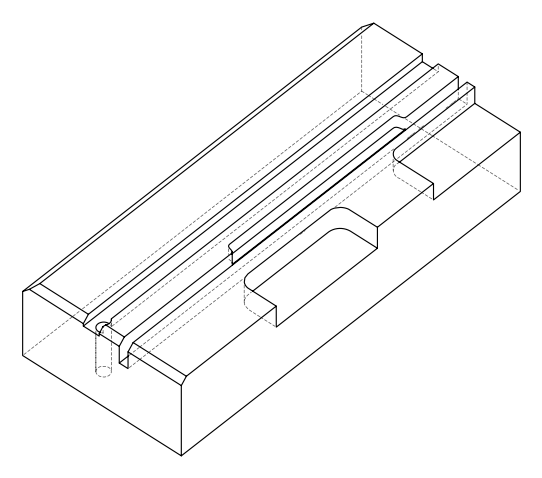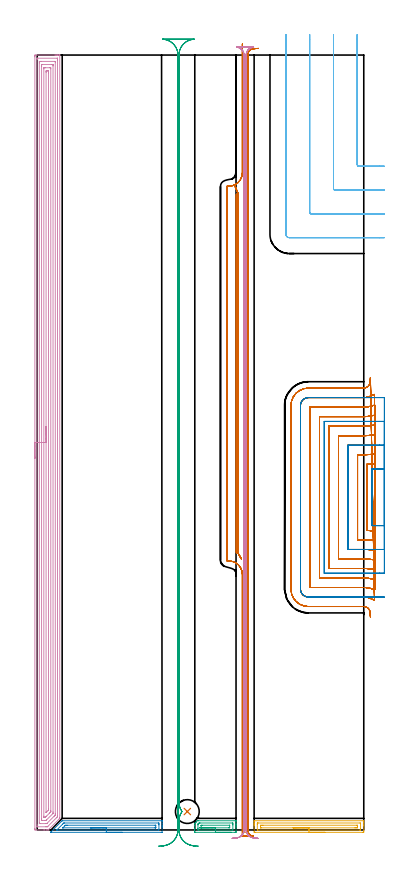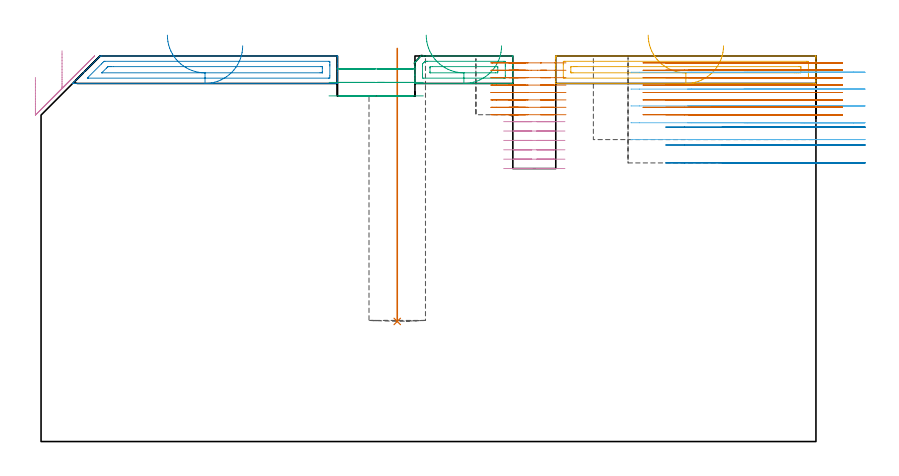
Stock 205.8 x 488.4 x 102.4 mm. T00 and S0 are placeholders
(PLAN: 10 operations, 5 tool changes, 129.6 min)
(1 INDEXABLE_INSERT_DRILL_BLIND_HOLE_FROM_SOLID | STEP1POCKET | NXT0302_001 | 0.29 min | 12388 mm3)
(2 AREA_MILL | FG_CHAMFER_SURFACE | UGT0205_001 | 1.8 min | 2113 mm3)
(3 AREA_MILL_1 | FG_CHAMFER_SURFACE_1 | UGT0205_001 | 0.82 min | 925 mm3)
(4 AREA_MILL_2 | FG_CHAMFER_SURFACE_2 | UGT0205_001 | 23.63 min | 59935 mm3)
(5 AREA_MILL_3 | FG_CHAMFER_SURFACE_3 | UGT0205_001 | 1.86 min | 1946 mm3)
(6 MILL_CORNER_NOTCH_RECTANGULAR | CORNER_NOTCH_RECTANGULAR | UGT0201_136 | Follow Part, ap 5, ae 75% | 6.33 min | 163443 mm3)
(7 MILL_OPEN_POCKET | POCKET_OPEN | NXT0201_009 | Follow Part, ap 2, ae 75% | 69.68 min | 235982 mm3)
(8 MILL_SLOT | SLOT_PARTIAL_RECTANGULAR | UGT0201_136 | Follow Part, ap 5, ae 75% | 6.44 min | 91784 mm3)
(9 MILL_RECTANGULAR_SLOT | SLOT_RECTANGULAR | UGT0201_136 | Follow Part, ap 5, ae 75% | 6.42 min | 104820 mm3)
(10 MILL_RECTANGULAR_SLOT_1 | SLOT_RECTANGULAR_1 | NXT0201_013 | Follow Part, ap 2.5, ae 75% | 12.37 min | 79622 mm3)
(TOOL NXT0302_001 | Index. Insert Drill 15mm [880-D1500L20-05] | D15 PA176 FL75 Z2)
(TOOL UGT0205_001 | Chamfer Mill 20 x 3 x 45 deg. | D20 FL50 Z2)
(TOOL UGT0201_136 | Carbide End Mill 20.0 | D20 FL30 Z4)
(TOOL NXT0201_009 | ENDMILL 8mm [2P460-0800-NA 1630] | D8 FL26 Z6)
(TOOL NXT0201_013 | ENDMILL 10mm | D10 FL30 Z4)
(OP 1 INDEXABLE_INSERT_DRILL_BLIND_HOLE_FROM_SOLID)
G17 G21 G94 G90
T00 M6
G54
G17 G0 G90 X94.6 Y11.6 S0 M3
G43 Z112.4 H1
G94 G81 G98 Z31.9 F250. R104.4
G80
M5
M2
(OP 2 AREA_MILL)
G17 G21 G94 G90
T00 M6
G54
G17 G0 G90 X53.55 Y-1.5 S1061 M3
G43 Z112.4 H0
Z105.1
G94 G1 X53.512 Z104.228 F250.
X53.398 Z103.363
X53.209 Z102.512
X52.947 Z101.68
X52.613 Z100.874
X52.21 Z100.1
X51.741 Z99.364
X51.21 Z98.672
X50.621 Z98.029
X49.978 Z97.44
X49.286 Z96.908
X48.55 Z96.44
X47.776 Z96.037
X46.97 Z95.703
X46.138 Z95.441
X45.286 Z95.252
X44.422 Z95.138
X43.55 Z95.1
X8.608
X8.512 Y-1.498 Z95.102
X8.417 Y-1.492 Z95.106
X8.5 Y-1.402 Z95.195
X8.641 Y-1.259 Z95.34
X15.605 Y5.704 Z102.304
X15.705 Y5.799 Z102.386
X16.037 Y5.8 Z102.4
X78.607
X78.691 Y5.797 Z102.389
X78.694 Y5.781 Z102.373
X78.7 Y5.573 Z102.172
Y3.853 Z100.452
Y2.594 Z99.191
Y2.408 Z99.006
Y1.706 Z98.299
X78.699 Y-1.493 Z95.103
X78.697 Y-1.495 Z95.101
X78.163 Y-1.5 Z95.1
X43.55
Y-0.086 Z96.514
X12.502 Y-0.085 Z96.515
X12.487
X12.292 Y-0.07 Z96.53
X12.385 Y0.031 Z96.631
X12.487 Y0.136 Z96.736
X16.037 Y3.687 Z100.287
X16.38 Y4.026 Z100.626
X16.732 Y4.37 Z100.97
X16.909 Y4.385 Z100.985
X16.924
X76.388
X76.69 Y4.37 Z100.97
X76.698 Y4.06 Z100.66
X76.7 Y3.482 Z100.082
Y3.17 Z99.77
X76.699 Y0.508 Z97.108
X76.69 Y-0.07 Z96.53
X76.404 Y-0.085 Z96.515
X76.388
X43.55 Y-0.086 Z96.514
Y1.328 Z97.928
X16.305 Y1.329 Z97.929
X16.184 Y1.332 Z97.932
X16.148 Y1.334 Z97.934
X16.146 Y1.336 Z97.936
X16.151 Y1.345 Z97.945
X16.187 Y1.385 Z97.985
X16.23 Y1.431 Z98.031
X16.271 Y1.472 Z98.072
X17.393 Y2.594 Z99.194
X17.603 Y2.803 Z99.403
X17.674 Y2.872 Z99.472
X17.733 Y2.926 Z99.526
X17.771 Y2.96 Z99.56
X17.812 Y2.965 Z99.565
X18.324 Y2.969 Z99.569
X18.699 Y2.971 Z99.571
X19.209 Y2.972 Z99.572
X74.237 Y2.971 Z99.571
X74.613 Y2.968 Z99.568
X74.666 Y2.966 Z99.566
X74.69 Y2.963 Z99.563
X74.7 Y2.594 Z99.194
Y1.62 Z98.22
X74.698 Y1.533 Z98.133
X74.69 Y1.36 Z97.96
X74.687 Y1.334 Z97.934
X74.682 Y1.332 Z97.932
X74.66 Y1.33 Z97.93
X74.613 Y1.329 Z97.929
X74.103 Y1.328 Z97.928
X43.55
X42.678 Z97.966
X41.813 Z98.08
X40.962 Z98.269
X40.13 Z98.531
X39.324 Z98.865
X38.55 Z99.268
X37.814 Z99.737
X37.122 Z100.268
X36.479 Z100.857
X35.89 Z101.501
X35.358 Z102.193
X34.89 Z102.928
X34.487 Z103.702
X34.153 Z104.508
X33.891 Z105.34
X33.702 Z106.192
X33.588 Z107.057
X33.55 Z107.928
G0 Z112.4
M5
M2
(OP 3 AREA_MILL_1)
G17 G21 G94 G90
T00 M6
G54
G17 G0 G90 X122.3 Y-1.5 S1061 M3
G43 Z112.4 H0
Z105.1
G94 G1 X122.262 Z104.228 F250.
X122.148 Z103.364
X121.959 Z102.512
X121.697 Z101.68
X121.363 Z100.874
X120.96 Z100.1
X120.492 Z99.364
X119.96 Z98.672
X119.371 Z98.029
X118.728 Z97.44
X118.036 Z96.908
X117.3 Z96.44
X116.526 Z96.037
X115.72 Z95.703
X114.888 Z95.441
X114.037 Z95.252
X113.172 Z95.138
X112.3 Z95.1
X99.856
X99.32 Y-1.493 Z95.103
X99.307 Y-1.491 Z95.105
X99.3 Y-0.958 Z95.637
Y-0.625 Z95.97
Y-0.07 Z96.524
Y0.596 Z97.194
Y0.818 Z97.415
Y2.594 Z99.19
Y3.038 Z99.637
X99.301 Y4.15 Z100.747
X99.31 Y4.189 Z100.786
X99.338 Y4.225 Z100.821
X99.581 Y4.433 Z101.031
X99.906 Y4.735 Z101.332
X99.98 Y4.814 Z101.41
X100.134 Y4.975 Z101.572
X100.472 Y5.371 Z101.969
X100.802 Y5.793 Z102.392
X101.633 Y5.8 Z102.4
X125.189
X125.29 Y5.797 Z102.389
X125.293 Y5.777 Z102.369
X125.3 Y5.529 Z102.128
Y3.926 Z100.525
Y3.482 Z100.078
Y3.26 Z99.857
Y2.594 Z99.191
Y2.372 Z98.97
Y1.706 Z98.3
Y-0.625 Z95.971
X125.298 Y-0.958 Z95.638
X125.293 Y-1.491 Z95.105
X125.28 Y-1.493 Z95.103
X124.744 Y-1.5 Z95.1
X112.3
Y-0.086 Z96.514
X101.633 Y-0.085 Z96.515
X101.31 Y-0.07 Z96.53
X101.303 Y0.26 Z96.86
X101.301 Y0.818 Z97.418
X101.3 Y1.151 Z97.751
Y3.149 Z99.749
X101.302 Y3.482 Z100.082
X101.307 Y3.648 Z100.248
X101.31 Y3.688 Z100.288
X101.328 Y3.712 Z100.312
X101.364 Y3.751 Z100.351
X101.633 Y4.021 Z100.621
X101.805 Y4.199 Z100.799
X101.967 Y4.37 Z100.97
X102.507 Y4.385 Z100.985
X102.522 Y4.386 Z100.986
X122.967 Y4.385 Z100.985
X123.29 Y4.37 Z100.97
X123.297 Y4.04 Z100.64
X123.299 Y3.482 Z100.082
X123.3 Y3.149 Z99.749
X123.298 Y0.487 Z97.087
X123.29 Y-0.07 Z96.53
X122.982 Y-0.085 Z96.515
X122.967
X112.3 Y-0.086 Z96.514
Y1.328 Z97.928
X103.357 Y1.329 Z97.929
X103.325 Y1.332 Z97.932
X103.315 Y1.334 Z97.934
X103.31 Y1.374 Z97.974
X103.302 Y1.595 Z98.195
X103.3 Y2.594 Z99.194
X103.301 Y2.704 Z99.304
X103.309 Y2.816 Z99.416
X103.326 Y2.965 Z99.565
X103.411 Y2.967 Z99.567
X103.923 Y2.971 Z99.571
X121.243
X121.275 Y2.968 Z99.568
X121.285 Y2.966 Z99.566
X121.29 Y2.926 Z99.526
X121.299 Y2.705 Z99.305
X121.3 Y1.706 Z98.306
X121.299 Y1.596 Z98.196
X121.291 Y1.484 Z98.084
X121.274 Y1.335 Z97.935
X121.189 Y1.333 Z97.933
X120.677 Y1.329 Z97.929
X112.3 Y1.328 Z97.928
X111.428 Z97.966
X110.564 Z98.08
X109.712 Z98.269
X108.88 Z98.532
X108.074 Z98.865
X107.3 Z99.268
X106.564 Z99.737
X105.872 Z100.268
X105.229 Z100.857
X104.64 Z101.501
X104.108 Z102.193
X103.64 Z102.928
X103.237 Z103.702
X102.903 Z104.508
X102.641 Z105.34
X102.452 Z106.192
X102.338 Z107.057
X102.3 Z107.928
G0 Z112.4
M5
M2
(OP 4 AREA_MILL_2)
G17 G21 G94 G90
T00 M6
G54
G17 G0 G90 X-1.5 Y234.2 S1061 M3
G43 Z112.4 H0
Z96.7
G94 G1 Y234.238 Z95.828 F250.
Y234.352 Z94.963
Y234.541 Z94.112
Y234.803 Z93.28
Y235.137 Z92.474
Y235.54 Z91.7
Y236.008 Z90.964
Y236.54 Z90.272
Y237.129 Z89.629
Y237.772 Z89.04
Y238.464 Z88.508
Y239.2 Z88.04
Y239.974 Z87.637
Y240.78 Z87.303
Y241.612 Z87.041
Y242.464 Z86.852
Y243.328 Z86.738
Y244.2 Z86.7
Y487.282
X-1.499 Y487.775 Z86.701
X-1.496 Y488.171 Z86.702
X-1.493 Y488.39 Z86.705
X-1.107 Y488.4 Z87.091
X11.175 Z99.369
X11.703 Z99.899
X12.052 Z100.248
X12.58 Z100.776
X12.93 Z101.124
X13.629 Z101.829
X13.887 Z102.086
X14.046 Y488.397 Z102.238
X14.197 Y488.39 Z102.388
X14.2 Y488.222 Z102.4
Y7.776
X14.193 Y7.299 Z102.393
X14.167 Y7.27 Z102.367
X13.807 Y6.907 Z102.007
X7.081 Y0.179 Z95.278
X6.927 Y0.029 Z95.124
X6.892 Y0.003 Z95.088
X6.703 Y0. Z94.901
X5.911 Z94.106
X4.684 Z92.881
X4.157 Z92.351
X-1.075 Z87.122
X-1.492 Y0.01 Z86.705
X-1.496 Y0.229 Z86.703
X-1.499 Y0.625 Z86.701
X-1.5 Y1.026 Z86.7
Y244.2
X-0.086 Z88.114
Y485.84
X-0.085 Y485.987 Z88.115
X-0.081 Y486.36 Z88.119
X-0.079 Y486.379 Z88.121
X-0.07 Y486.39 Z88.13
X0. Y486.394 Z88.2
X0.107 Y486.398 Z88.307
X0.243 Y486.4 Z88.443
X12.525 Z100.725
X12.714 Y486.397 Z100.914
X12.748 Y486.394 Z100.948
X12.779 Y486.39 Z100.979
X12.78 Y486.346 Z100.98
X12.784 Y486.135 Z100.984
X12.785 Y485.987 Z100.985
X12.786 Y485.24 Z100.986
X12.785 Y8.67 Z100.985
X12.784 Y8.483 Z100.984
X12.781 Y8.39 Z100.981
X12.779 Y8.348 Z100.979
X12.755 Y8.317 Z100.955
X12.578 Y8.134 Z100.778
X12.226 Y7.776 Z100.426
X12.139 Y7.688 Z100.339
X6.789 Y2.339 Z94.989
X6.515 Y2.077 Z94.715
X6.432 Y2.01 Z94.632
X6.312 Y2.004 Z94.512
X5.911 Y2.001 Z94.111
X5.439 Y2. Z93.639
X0.175 Z88.375
X-0.015 Y2.003 Z88.185
X-0.048 Y2.006 Z88.152
X-0.079 Y2.01 Z88.121
X-0.08 Y2.054 Z88.12
X-0.085 Y2.265 Z88.115
Y2.413
X-0.086 Y3.16 Z88.114
Y244.2
X1.328 Z89.528
X1.329 Y483.506 Z89.529
X1.333 Y484.2 Z89.533
X1.335 Y484.393 Z89.535
X1.525 Y484.395 Z89.725
X2.206 Y484.4 Z90.406
X2.402 Z90.602
X10.979 Y484.399 Z99.179
X11.175 Y484.396 Z99.375
X11.364 Y484.39 Z99.564
X11.369 Y484.2 Z99.569
X11.371 Y484. Z99.571
Y10.258
X11.365 Y9.564 Z99.565
X11.362 Y9.373 Z99.562
X11.175 Y9.178 Z99.375
X10.925 Y8.925 Z99.125
X10.671 Y8.67 Z98.871
X6.201 Y4.2 Z94.401
X6.052 Y4.057 Z94.252
X6.005 Y4.016 Z94.205
X5.911 Y4.01 Z94.111
X5.23 Y4.001 Z93.43
X1.721 Z89.921
X1.525 Y4.004 Z89.725
X1.335 Y4.01 Z89.535
X1.331 Y4.2 Z89.531
X1.329 Y4.4 Z89.529
X1.328 Y244.2 Z89.528
X2.743 Z90.943
Y481.518
X2.744 Y482.064 Z90.944
X2.746 Y482.247 Z90.946
X2.749 Y482.384 Z90.949
X2.847 Y482.39 Z91.047
X3.291 Y482.4 Z91.491
X9.432 Z97.632
X9.852 Y482.393 Z98.052
X9.95 Y482.39 Z98.15
X9.954 Y482.323 Z98.154
X9.956 Y482.254 Z98.156
X9.957 Y481.865 Z98.157
Y481.518
Y11.351
X9.956 Y10.805 Z98.156
X9.952 Y10.457 Z98.152
X9.95 Y10.427 Z98.15
X9.937 Y10.398 Z98.137
X9.887 Y10.342 Z98.087
X9.81 Y10.26 Z98.01
X5.911 Y6.36 Z94.111
X5.726 Y6.177 Z93.926
X5.625 Y6.081 Z93.825
X5.564 Y6.024 Z93.764
X5.466 Y6.01 Z93.666
X5.022 Y6. Z93.222
X3.279 Z91.479
X3.268 Z91.468
X2.848 Y6.007 Z91.048
X2.749 Y6.01 Z90.949
X2.746 Y6.077 Z90.946
X2.744 Y6.146 Z90.944
X2.743 Y6.535 Z90.943
Y6.882
Y244.2
X4.157 Z92.357
Y479.73
X4.162 Y480.177 Z92.362
X4.165 Y480.39 Z92.365
X4.381 Y480.396 Z92.581
X5.034 Y480.399 Z93.234
X5.254 Y480.4 Z93.454
X7.887 Y480.399 Z96.087
X8.411 Y480.392 Z96.611
X8.535 Y480.39 Z96.735
X8.538 Y480.177 Z96.738
X8.543 Y479.73 Z96.743
Y12.245
X8.541 Y11.798 Z96.741
X8.538 Y11.575 Z96.738
X8.536 Y11.467 Z96.736
X8.493 Y11.403 Z96.693
X8.449 Y11.351 Z96.649
X8.055 Y10.954 Z96.255
X7.666 Y10.564 Z95.866
X5.772 Y8.67 Z93.972
X5.399 Y8.298 Z93.599
X5.276 Y8.177 Z93.476
X5.177 Y8.082 Z93.377
X5.112 Y8.022 Z93.312
X5.034 Y8.01 Z93.234
X4.81 Y8.004 Z93.01
X4.289 Y8.008 Z92.489
X4.164 Y8.01 Z92.364
X4.162 Y8.223 Z92.362
X4.157 Y8.67 Z92.357
Y244.2
X5.571 Z93.771
Y477.395
X5.574 Y477.943 Z93.774
X5.578 Y478.282 Z93.778
X5.581 Y478.39 Z93.781
X5.687 Y478.393 Z93.887
X5.911 Y478.397 Z94.111
X6.34 Y478.4 Z94.54
X6.789 Y478.398 Z94.989
X6.938 Y478.395 Z95.138
X7.057 Y478.39 Z95.257
X7.122 Y478.379 Z95.322
X7.124 Y478.289 Z95.324
X7.127 Y477.943 Z95.327
X7.128 Y477.596 Z95.328
X7.129 Y477.049 Z95.329
Y13.139
X7.127 Y12.794 Z95.327
X7.123 Y12.519 Z95.323
X7.122 Y12.489 Z95.322
X7.105 Y12.465 Z95.305
X7.051 Y12.406 Z95.251
X6.897 Y12.245 Z95.097
X6.843 Y12.19 Z95.043
X5.778 Y11.128 Z93.978
X5.61 Y10.966 Z93.81
X5.574 Y10.935 Z93.774
X5.572 Y10.958 Z93.772
X5.571 Y11.698 Z93.771
Y244.2
Y245.072 Z93.809
Y245.936 Z93.923
Y246.788 Z94.112
Y247.62 Z94.374
Y248.426 Z94.708
Y249.2 Z95.111
Y249.936 Z95.58
Y250.628 Z96.111
Y251.271 Z96.7
Y251.86 Z97.343
Y252.392 Z98.035
Y252.86 Z98.771
Y253.263 Z99.545
Y253.597 Z100.351
Y253.859 Z101.183
Y254.048 Z102.035
Y254.162 Z102.899
Y254.2 Z103.771
G0 Z112.4
M5
M2
(OP 5 AREA_MILL_3)
G17 G21 G94 G90
T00 M6
G54
G17 G0 G90 X181.25 Y-1.5 S1061 M3
G43 Z112.4 H0
Z105.1
G94 G1 X181.212 Z104.228 F250.
X181.098 Z103.364
X180.909 Z102.512
X180.647 Z101.68
X180.313 Z100.874
X179.91 Z100.1
X179.442 Z99.364
X178.91 Z98.672
X178.321 Z98.029
X177.678 Z97.44
X176.986 Z96.908
X176.25 Z96.44
X175.476 Z96.037
X174.67 Z95.703
X173.838 Z95.441
X172.986 Z95.252
X172.122 Z95.138
X171.25 Z95.1
X137.314
X136.774 Y-1.494 Z95.103
X136.708 Y-1.491 Z95.106
X136.7 Y-0.958 Z95.639
Y2.594 Z99.188
Y3.149 Z99.746
Y3.482 Z100.078
Y4.037 Z100.633
Y4.37 Z100.965
Y5.035 Z101.635
Y5.394 Z101.993
X136.707 Y5.765 Z102.356
X136.71 Y5.797 Z102.388
X136.867 Y5.8 Z102.4
X205.633
X205.79 Y5.797 Z102.388
X205.793 Y5.765 Z102.356
X205.8 Y5.393 Z101.993
Y5.035 Z101.635
Y4.37 Z100.965
Y3.149 Z99.746
Y2.594 Z99.188
Y-0.68 Z95.917
X205.798 Y-0.958 Z95.639
X205.792 Y-1.491 Z95.106
X205.726 Y-1.494 Z95.103
X205.186 Y-1.5 Z95.1
X171.25
Y-0.086 Z96.514
X139.1 Y-0.085 Z96.515
X138.71 Y-0.07 Z96.53
X138.701 Y0.327 Z96.927
X138.7 Y3.482 Z100.082
X138.701 Y3.878 Z100.478
X138.71 Y4.37 Z100.97
X139.084 Y4.385 Z100.985
X139.1 Y4.386 Z100.986
X203.4 Y4.385 Z100.985
X203.79 Y4.37 Z100.97
X203.799 Y3.974 Z100.574
X203.8 Y0.818 Z97.418
X203.799 Y0.421 Z97.021
X203.79 Y-0.07 Z96.53
X203.416 Y-0.085 Z96.515
X203.4 Y-0.086 Z96.514
X171.25
Y1.328 Z97.928
X141.266 Y1.329 Z97.929
X140.886 Y1.33 Z97.93
X140.76 Y1.332 Z97.932
X140.722 Y1.335 Z97.935
X140.71 Y1.398 Z97.998
X140.704 Y1.521 Z98.121
X140.701 Y1.706 Z98.306
X140.702 Y2.777 Z99.377
X140.71 Y2.957 Z99.557
X140.886 Y2.964 Z99.564
X141.401 Y2.97 Z99.57
X141.779 Y2.971 Z99.571
X142.292 Y2.972 Z99.572
X201.234 Y2.971 Z99.571
X201.614 Y2.97 Z99.57
X201.74 Y2.968 Z99.568
X201.778 Y2.965 Z99.565
X201.79 Y2.902 Z99.502
X201.796 Y2.779 Z99.379
X201.799 Y2.594 Z99.194
X201.798 Y1.523 Z98.123
X201.79 Y1.343 Z97.943
X201.614 Y1.335 Z97.935
X201.099 Y1.33 Z97.93
X200.721 Y1.329 Z97.929
X200.208 Y1.328 Z97.928
X171.25
X170.378 Z97.966
X169.514 Z98.08
X168.662 Z98.269
X167.83 Z98.531
X167.024 Z98.865
X166.25 Z99.268
X165.514 Z99.737
X164.822 Z100.268
X164.179 Z100.857
X163.59 Z101.501
X163.058 Z102.193
X162.59 Z102.928
X162.187 Z103.702
X161.853 Z104.508
X161.591 Z105.34
X161.402 Z106.192
X161.288 Z107.057
X161.25 Z107.928
G0 Z112.4
M5
M2
(OP 6 MILL_CORNER_NOTCH_RECTANGULAR)
G17 G21 G94 G90
T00 M6
G54
G17 G0 G90 X201.7 Y501.4 S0 M3
G43 Z112.54 H0
Z98.072
G94 G1 Y498.4 F250.
Y419.294 F500.
G3 X202.694 Y418.3 R1.
G1 X215.8
X218.8 F250.
G0 Z112.54
X186.7 Y501.4
Z98.072
G1 Y498.4
Y404.295 F500.
G3 X187.695 Y403.3 R1.
G1 X215.8
X218.8 F250.
G0 Z112.54
X171.7 Y501.4
Z98.072
G1 Y498.4
Y389.295 F500.
G3 X172.695 Y388.3 R1.
G1 X215.8
X218.8 F250.
G0 Z112.54
X156.7 Y501.4
Z98.072
G1 Y498.4
Y375.5 F500.
G3 X158.9 Y373.3 R2.2
G1 X215.8
X218.8 F250.
G0 Z112.54
X201.7 Y501.4
Z93.604
G1 Y498.4
Y419.294 F500.
G3 X202.694 Y418.3 R1.
G1 X215.8
X218.8 F250.
G0 Z112.54
X186.7 Y501.4
Z93.604
G1 Y498.4
Y404.295 F500.
G3 X187.695 Y403.3 R1.
G1 X215.8
X218.8 F250.
G0 Z112.54
X171.7 Y501.4
Z93.604
G1 Y498.4
Y389.295 F500.
G3 X172.695 Y388.3 R1.
G1 X215.8
X218.8 F250.
G0 Z112.54
X156.7 Y501.4
Z93.604
G1 Y498.4
Y375.5 F500.
G3 X158.9 Y373.3 R2.2
G1 X215.8
X218.8 F250.
G0 Z112.54
X201.7 Y501.4
Z89.136
G1 Y498.4
Y419.294 F500.
G3 X202.694 Y418.3 R1.
G1 X215.8
X218.8 F250.
G0 Z112.54
X186.7 Y501.4
Z89.136
G1 Y498.4
Y404.295 F500.
G3 X187.695 Y403.3 R1.
G1 X215.8
X218.8 F250.
G0 Z112.54
X171.7 Y501.4
Z89.136
G1 Y498.4
Y389.295 F500.
G3 X172.695 Y388.3 R1.
G1 X215.8
X218.8 F250.
G0 Z112.54
X156.7 Y501.4
Z89.136
G1 Y498.4
Y375.5 F500.
G3 X158.9 Y373.3 R2.2
G1 X215.8
X218.8 F250.
G0 Z112.54
X201.7 Y501.4
Z84.668
G1 Y498.4
Y419.294 F500.
G3 X202.694 Y418.3 R1.
G1 X215.8
X218.8 F250.
G0 Z112.54
X186.7 Y501.4
Z84.668
G1 Y498.4
Y404.295 F500.
G3 X187.695 Y403.3 R1.
G1 X215.8
X218.8 F250.
G0 Z112.54
X171.7 Y501.4
Z84.668
G1 Y498.4
Y389.295 F500.
G3 X172.695 Y388.3 R1.
G1 X215.8
X218.8 F250.
G0 Z112.54
X156.7 Y501.4
Z84.668
G1 Y498.4
Y375.5 F500.
G3 X158.9 Y373.3 R2.2
G1 X215.8
X218.8 F250.
G0 Z112.54
X201.7 Y501.4
Z80.2
G1 Y498.4
Y419.294 F500.
G3 X202.694 Y418.3 R1.
G1 X215.8
X218.8 F250.
G0 Z112.54
X186.7 Y501.4
Z80.2
G1 Y498.4
Y404.295 F500.
G3 X187.695 Y403.3 R1.
G1 X215.8
X218.8 F250.
G0 Z112.54
X171.7 Y501.4
Z80.2
G1 Y498.4
Y389.295 F500.
G3 X172.695 Y388.3 R1.
G1 X215.8
X218.8 F250.
G0 Z112.54
X156.7 Y501.4
Z80.2
G1 Y498.4
Y375.5 F500.
G3 X158.9 Y373.3 R2.2
G1 X215.8
X218.8 F250.
G0 Z112.54
M5
M2
(OP 7 MILL_OPEN_POCKET)
G17 G21 G94 G90
T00 M6
G54
G17 G0 G90 X129.3 Y495.4 S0 M3
G43 Z112.54 H1
Z100.573
G94 G1 Y492.4 F250.
Y414.2 F500.
G2 X124.283 Y406.512 R8.4
G1 X126.7 Y401.02
G2 X125.5 Y400.554 R14.4
G1 Y174.746
G2 X126.7 Y174.28 R14.4
G1 X128.681 Y170.78
X126.7 Y174.28
Y401.02
X124.283 Y406.512
G2 X120.9 Y405.8 R8.4
G1 X119.9
G3 X119.5 Y405.4 R0.4
G1 Y169.9
G3 X119.9 Y169.5 R0.4
G1 X120.9
G2 X129.3 Y161.1 R8.4
G1 Y-1.105
G3 X132.837 Y-1.038 R4.
G2 X132.7 Y0. R4.
G1 Y488.4
G2 X136.418 Y492.39 R4.
G1 X139.41 Y492.602 F250.
G0 X129.3 Y495.4 Z98.605
G1 Y492.4
Y414.2 F500.
G2 X124.283 Y406.512 R8.4
G1 X126.7 Y401.02
G2 X125.5 Y400.554 R14.4
G1 Y174.746
G2 X126.7 Y174.28 R14.4
G1 X128.681 Y170.78
X126.7 Y174.28
Y401.02
X124.283 Y406.512
G2 X120.9 Y405.8 R8.4
G1 X119.9
G3 X119.5 Y405.4 R0.4
G1 Y169.9
G3 X119.9 Y169.5 R0.4
G1 X120.9
G2 X129.3 Y161.1 R8.4
G1 Y-3.907
G3 X130.156 Y-4. R4.
G1 X131.846
G3 X134.273 Y-3.179 R4.
G2 X132.7 Y0. R4.
G1 Y488.4
G2 X136.418 Y492.39 R4.
G1 X139.41 Y492.602 F250.
G0 X129.3 Y495.4 Z96.638
G1 Y492.4
Y414.2 F500.
G2 X124.283 Y406.512 R8.4
G1 X126.7 Y401.02
G2 X125.5 Y400.554 R14.4
G1 Y174.746
G2 X126.7 Y174.28 R14.4
G1 X128.681 Y170.78
X126.7 Y174.28
Y401.02
X124.283 Y406.512
G2 X120.9 Y405.8 R8.4
G1 X119.9
G3 X119.5 Y405.4 R0.4
G1 Y169.9
G3 X119.9 Y169.5 R0.4
G1 X120.9
G2 X129.3 Y161.1 R8.4
G1 Y-4.
X134.022
G3 X135.326 Y-3.781 R4.
G1 X135.316 Y-3.753
G2 X132.7 Y0. R4.
G1 Y488.4
G2 X136.418 Y492.39 R4.
G1 X139.41 Y492.602 F250.
G0 X129.3 Y495.4 Z94.67
G1 Y492.4
Y414.2 F500.
G2 X124.283 Y406.512 R8.4
G1 X126.7 Y401.02
G2 X125.5 Y400.554 R14.4
G1 Y174.746
G2 X126.7 Y174.28 R14.4
G1 X128.681 Y170.78
X126.7 Y174.28
Y401.02
X124.283 Y406.512
G2 X120.9 Y405.8 R8.4
G1 X119.9
G3 X119.5 Y405.4 R0.4
G1 Y169.9
G3 X119.9 Y169.5 R0.4
G1 X120.9
G2 X129.3 Y161.1 R8.4
G1 Y-4.
X136.211
Y-3.97
G2 X132.7 Y0. R4.
G1 Y488.4
G2 X136.418 Y492.39 R4.
G1 X139.41 Y492.602 F250.
G0 X129.3 Y495.4 Z92.703
G1 Y492.4
Y414.2 F500.
G2 X124.283 Y406.512 R8.4
G1 X126.7 Y401.02
G2 X125.5 Y400.554 R14.4
G1 Y174.746
G2 X126.7 Y174.28 R14.4
G1 X128.681 Y170.78
X126.7 Y174.28
Y401.02
X124.283 Y406.512
G2 X120.9 Y405.8 R8.4
G1 X119.9
G3 X119.5 Y405.4 R0.4
G1 Y169.9
G3 X119.9 Y169.5 R0.4
G1 X120.9
G2 X129.3 Y161.1 R8.4
G1 Y-4.
X136.211
Y-3.97
G2 X132.7 Y0. R4.
G1 Y488.4
G2 X136.418 Y492.39 R4.
G1 X139.41 Y492.602 F250.
G0 X129.3 Y495.4 Z90.735
G1 Y492.4
Y414.2 F500.
G2 X124.283 Y406.512 R8.4
G1 X126.7 Y401.02
G2 X125.5 Y400.554 R14.4
G1 Y174.746
G2 X126.7 Y174.28 R14.4
G1 X128.681 Y170.78
X126.7 Y174.28
Y401.02
X124.283 Y406.512
G2 X120.9 Y405.8 R8.4
G1 X119.9
G3 X119.5 Y405.4 R0.4
G1 Y169.9
G3 X119.9 Y169.5 R0.4
G1 X120.9
G2 X129.3 Y161.1 R8.4
G1 Y-4.
X136.211
Y-3.97
G2 X132.7 Y0. R4.
G1 Y488.4
G2 X136.418 Y492.39 R4.
G1 X139.41 Y492.602 F250.
G0 X129.3 Y495.4 Z88.768
G1 Y492.4
Y414.2 F500.
G2 X124.283 Y406.512 R8.4
G1 X126.7 Y401.02
G2 X125.5 Y400.554 R14.4
G1 Y174.746
G2 X126.7 Y174.28 R14.4
G1 X128.681 Y170.78
X126.7 Y174.28
Y401.02
X124.283 Y406.512
G2 X120.9 Y405.8 R8.4
G1 X119.9
G3 X119.5 Y405.4 R0.4
G1 Y169.9
G3 X119.9 Y169.5 R0.4
G1 X120.9
G2 X129.3 Y161.1 R8.4
G1 Y-4.
X136.211
Y-3.97
G2 X132.7 Y0. R4.
G1 Y488.4
G2 X136.418 Y492.39 R4.
G1 X139.41 Y492.602 F250.
G0 X129.3 Y495.4 Z86.8
G1 Y492.4
Y414.2 F500.
G2 X124.283 Y406.512 R8.4
G1 X126.7 Y401.02
G2 X125.5 Y400.554 R14.4
G1 Y174.746
G2 X126.7 Y174.28 R14.4
G1 X128.681 Y170.78
X126.7 Y174.28
Y401.02
X124.283 Y406.512
G2 X120.9 Y405.8 R8.4
G1 X119.9
G3 X119.5 Y405.4 R0.4
G1 Y169.9
G3 X119.9 Y169.5 R0.4
G1 X120.9
G2 X129.3 Y161.1 R8.4
G1 Y-4.
X136.211
Y-3.97
G2 X132.7 Y0. R4.
G1 Y488.4
G2 X136.418 Y492.39 R4.
G1 X139.41 Y492.602 F250.
G0 Z112.54
X212.791 Y230.885
Z100.573
G1 X209.8 Y230.654
G2 X207.9 Y230.542 R52. F500.
G1 Y188.758
G2 X209.8 Y188.646 R52.
G1 X212.791 Y188.415 F250.
X212.789 Y236.935
X209.8 Y236.674
G2 X205.8 Y236.5 R46. F500.
G1 X201.9
Y182.8
X205.8
G2 X209.8 Y182.626 R46.
G1 X212.789 Y182.365 F250.
X212.785 Y243.001
X209.8 Y242.701
G2 X205.8 Y242.5 R40. F500.
G1 X195.9
Y176.8
X205.8
G2 X209.8 Y176.599 R40.
G1 X212.785 Y176.299 F250.
X212.779 Y249.089
X209.8 Y248.736
G2 X205.8 Y248.5 R34. F500.
G1 X189.9
Y170.8
X205.8
G2 X209.8 Y170.564 R34.
G1 X212.779 Y170.211 F250.
X212.769 Y255.216
X209.8 Y254.787
G2 X205.8 Y254.5 R28. F500.
G1 X183.9
Y164.8
X205.8
G2 X209.8 Y164.513 R28.
G1 X212.769 Y164.084 F250.
X212.75 Y261.412
X209.8 Y260.867
G2 X205.8 Y260.5 R22. F500.
G1 X177.9
Y158.8
X205.8
G2 X209.8 Y158.433 R22.
G1 X212.75 Y157.888 F250.
X212.705 Y267.758
X209.8 Y267.008
G2 X205.8 Y266.5 R16. F500.
G1 X171.9
Y152.8
X205.8
G2 X209.8 Y152.292 R16.
G1 X212.705 Y151.542 F250.
X212.55 Y274.535
X209.8 Y273.335
G2 X205.8 Y272.5 R10. F500.
G1 X170.9
G3 X165.9 Y267.5 R5.
G1 Y151.8
G3 X170.9 Y146.8 R5.
G1 X205.8
G2 X209.8 Y145.965 R10.
G1 X212.55 Y144.765 F250.
X210.002 Y285.21
X209.79 Y282.217
G2 X205.8 Y278.5 R4. F500.
G1 X170.9
G3 X159.9 Y267.5 R11.
G1 Y151.8
G3 X170.9 Y140.8 R11.
G1 X205.8
G2 X209.79 Y137.083 R4.
G1 X210.002 Y134.09 F250.
G0 X212.791 Y230.885 Z98.605
G1 X209.8 Y230.654
G2 X207.9 Y230.542 R52. F500.
G1 Y188.758
G2 X209.8 Y188.646 R52.
G1 X212.791 Y188.415 F250.
X212.789 Y236.935
X209.8 Y236.674
G2 X205.8 Y236.5 R46. F500.
G1 X201.9
Y182.8
X205.8
G2 X209.8 Y182.626 R46.
G1 X212.789 Y182.365 F250.
X212.785 Y243.001
X209.8 Y242.701
G2 X205.8 Y242.5 R40. F500.
G1 X195.9
Y176.8
X205.8
G2 X209.8 Y176.599 R40.
G1 X212.785 Y176.299 F250.
X212.779 Y249.089
X209.8 Y248.736
G2 X205.8 Y248.5 R34. F500.
G1 X189.9
Y170.8
X205.8
G2 X209.8 Y170.564 R34.
G1 X212.779 Y170.211 F250.
X212.769 Y255.216
X209.8 Y254.787
G2 X205.8 Y254.5 R28. F500.
G1 X183.9
Y164.8
X205.8
G2 X209.8 Y164.513 R28.
G1 X212.769 Y164.084 F250.
X212.75 Y261.412
X209.8 Y260.867
G2 X205.8 Y260.5 R22. F500.
G1 X177.9
Y158.8
X205.8
G2 X209.8 Y158.433 R22.
G1 X212.75 Y157.888 F250.
X212.705 Y267.758
X209.8 Y267.008
G2 X205.8 Y266.5 R16. F500.
G1 X171.9
Y152.8
X205.8
G2 X209.8 Y152.292 R16.
G1 X212.705 Y151.542 F250.
X212.55 Y274.535
X209.8 Y273.335
G2 X205.8 Y272.5 R10. F500.
G1 X170.9
G3 X165.9 Y267.5 R5.
G1 Y151.8
G3 X170.9 Y146.8 R5.
G1 X205.8
G2 X209.8 Y145.965 R10.
G1 X212.55 Y144.765 F250.
X210.002 Y285.21
X209.79 Y282.217
G2 X205.8 Y278.5 R4. F500.
G1 X170.9
G3 X159.9 Y267.5 R11.
G1 Y151.8
G3 X170.9 Y140.8 R11.
G1 X205.8
G2 X209.79 Y137.083 R4.
G1 X210.002 Y134.09 F250.
G0 X212.791 Y230.885 Z96.638
G1 X209.8 Y230.654
G2 X207.9 Y230.542 R52. F500.
G1 Y188.758
G2 X209.8 Y188.646 R52.
G1 X212.791 Y188.415 F250.
X212.789 Y236.935
X209.8 Y236.674
G2 X205.8 Y236.5 R46. F500.
G1 X201.9
Y182.8
X205.8
G2 X209.8 Y182.626 R46.
G1 X212.789 Y182.365 F250.
X212.785 Y243.001
X209.8 Y242.701
G2 X205.8 Y242.5 R40. F500.
G1 X195.9
Y176.8
X205.8
G2 X209.8 Y176.599 R40.
G1 X212.785 Y176.299 F250.
X212.779 Y249.089
X209.8 Y248.736
G2 X205.8 Y248.5 R34. F500.
G1 X189.9
Y170.8
X205.8
G2 X209.8 Y170.564 R34.
G1 X212.779 Y170.211 F250.
X212.769 Y255.216
X209.8 Y254.787
G2 X205.8 Y254.5 R28. F500.
G1 X183.9
Y164.8
X205.8
G2 X209.8 Y164.513 R28.
G1 X212.769 Y164.084 F250.
X212.75 Y261.412
X209.8 Y260.867
G2 X205.8 Y260.5 R22. F500.
G1 X177.9
Y158.8
X205.8
G2 X209.8 Y158.433 R22.
G1 X212.75 Y157.888 F250.
X212.705 Y267.758
X209.8 Y267.008
G2 X205.8 Y266.5 R16. F500.
G1 X171.9
Y152.8
X205.8
G2 X209.8 Y152.292 R16.
G1 X212.705 Y151.542 F250.
X212.55 Y274.535
X209.8 Y273.335
G2 X205.8 Y272.5 R10. F500.
G1 X170.9
G3 X165.9 Y267.5 R5.
G1 Y151.8
G3 X170.9 Y146.8 R5.
G1 X205.8
G2 X209.8 Y145.965 R10.
G1 X212.55 Y144.765 F250.
X210.002 Y285.21
X209.79 Y282.217
G2 X205.8 Y278.5 R4. F500.
G1 X170.9
G3 X159.9 Y267.5 R11.
G1 Y151.8
G3 X170.9 Y140.8 R11.
G1 X205.8
G2 X209.79 Y137.083 R4.
G1 X210.002 Y134.09 F250.
G0 X212.791 Y230.885 Z94.67
G1 X209.8 Y230.654
G2 X207.9 Y230.542 R52. F500.
G1 Y188.758
G2 X209.8 Y188.646 R52.
G1 X212.791 Y188.415 F250.
X212.789 Y236.935
X209.8 Y236.674
G2 X205.8 Y236.5 R46. F500.
G1 X201.9
Y182.8
X205.8
G2 X209.8 Y182.626 R46.
G1 X212.789 Y182.365 F250.
X212.785 Y243.001
X209.8 Y242.701
G2 X205.8 Y242.5 R40. F500.
G1 X195.9
Y176.8
X205.8
G2 X209.8 Y176.599 R40.
G1 X212.785 Y176.299 F250.
X212.779 Y249.089
X209.8 Y248.736
G2 X205.8 Y248.5 R34. F500.
G1 X189.9
Y170.8
X205.8
G2 X209.8 Y170.564 R34.
G1 X212.779 Y170.211 F250.
X212.769 Y255.216
X209.8 Y254.787
G2 X205.8 Y254.5 R28. F500.
G1 X183.9
Y164.8
X205.8
G2 X209.8 Y164.513 R28.
G1 X212.769 Y164.084 F250.
X212.75 Y261.412
X209.8 Y260.867
G2 X205.8 Y260.5 R22. F500.
G1 X177.9
Y158.8
X205.8
G2 X209.8 Y158.433 R22.
G1 X212.75 Y157.888 F250.
X212.705 Y267.758
X209.8 Y267.008
G2 X205.8 Y266.5 R16. F500.
G1 X171.9
Y152.8
X205.8
G2 X209.8 Y152.292 R16.
G1 X212.705 Y151.542 F250.
X212.55 Y274.535
X209.8 Y273.335
G2 X205.8 Y272.5 R10. F500.
G1 X170.9
G3 X165.9 Y267.5 R5.
G1 Y151.8
G3 X170.9 Y146.8 R5.
G1 X205.8
G2 X209.8 Y145.965 R10.
G1 X212.55 Y144.765 F250.
X210.002 Y285.21
X209.79 Y282.217
G2 X205.8 Y278.5 R4. F500.
G1 X170.9
G3 X159.9 Y267.5 R11.
G1 Y151.8
G3 X170.9 Y140.8 R11.
G1 X205.8
G2 X209.79 Y137.083 R4.
G1 X210.002 Y134.09 F250.
G0 X212.791 Y230.885 Z92.703
G1 X209.8 Y230.654
G2 X207.9 Y230.542 R52. F500.
G1 Y188.758
G2 X209.8 Y188.646 R52.
G1 X212.791 Y188.415 F250.
X212.789 Y236.935
X209.8 Y236.674
G2 X205.8 Y236.5 R46. F500.
G1 X201.9
Y182.8
X205.8
G2 X209.8 Y182.626 R46.
G1 X212.789 Y182.365 F250.
X212.785 Y243.001
X209.8 Y242.701
G2 X205.8 Y242.5 R40. F500.
G1 X195.9
Y176.8
X205.8
G2 X209.8 Y176.599 R40.
G1 X212.785 Y176.299 F250.
X212.779 Y249.089
X209.8 Y248.736
G2 X205.8 Y248.5 R34. F500.
G1 X189.9
Y170.8
X205.8
G2 X209.8 Y170.564 R34.
G1 X212.779 Y170.211 F250.
X212.769 Y255.216
X209.8 Y254.787
G2 X205.8 Y254.5 R28. F500.
G1 X183.9
Y164.8
X205.8
G2 X209.8 Y164.513 R28.
G1 X212.769 Y164.084 F250.
X212.75 Y261.412
X209.8 Y260.867
G2 X205.8 Y260.5 R22. F500.
G1 X177.9
Y158.8
X205.8
G2 X209.8 Y158.433 R22.
G1 X212.75 Y157.888 F250.
X212.705 Y267.758
X209.8 Y267.008
G2 X205.8 Y266.5 R16. F500.
G1 X171.9
Y152.8
X205.8
G2 X209.8 Y152.292 R16.
G1 X212.705 Y151.542 F250.
X212.55 Y274.535
X209.8 Y273.335
G2 X205.8 Y272.5 R10. F500.
G1 X170.9
G3 X165.9 Y267.5 R5.
G1 Y151.8
G3 X170.9 Y146.8 R5.
G1 X205.8
G2 X209.8 Y145.965 R10.
G1 X212.55 Y144.765 F250.
X210.002 Y285.21
X209.79 Y282.217
G2 X205.8 Y278.5 R4. F500.
G1 X170.9
G3 X159.9 Y267.5 R11.
G1 Y151.8
G3 X170.9 Y140.8 R11.
G1 X205.8
G2 X209.79 Y137.083 R4.
G1 X210.002 Y134.09 F250.
G0 X212.791 Y230.885 Z90.735
G1 X209.8 Y230.654
G2 X207.9 Y230.542 R52. F500.
G1 Y188.758
G2 X209.8 Y188.646 R52.
G1 X212.791 Y188.415 F250.
X212.789 Y236.935
X209.8 Y236.674
G2 X205.8 Y236.5 R46. F500.
G1 X201.9
Y182.8
X205.8
G2 X209.8 Y182.626 R46.
G1 X212.789 Y182.365 F250.
X212.785 Y243.001
X209.8 Y242.701
G2 X205.8 Y242.5 R40. F500.
G1 X195.9
Y176.8
X205.8
G2 X209.8 Y176.599 R40.
G1 X212.785 Y176.299 F250.
X212.779 Y249.089
X209.8 Y248.736
G2 X205.8 Y248.5 R34. F500.
G1 X189.9
Y170.8
X205.8
G2 X209.8 Y170.564 R34.
G1 X212.779 Y170.211 F250.
X212.769 Y255.216
X209.8 Y254.787
G2 X205.8 Y254.5 R28. F500.
G1 X183.9
Y164.8
X205.8
G2 X209.8 Y164.513 R28.
G1 X212.769 Y164.084 F250.
X212.75 Y261.412
X209.8 Y260.867
G2 X205.8 Y260.5 R22. F500.
G1 X177.9
Y158.8
X205.8
G2 X209.8 Y158.433 R22.
G1 X212.75 Y157.888 F250.
X212.705 Y267.758
X209.8 Y267.008
G2 X205.8 Y266.5 R16. F500.
G1 X171.9
Y152.8
X205.8
G2 X209.8 Y152.292 R16.
G1 X212.705 Y151.542 F250.
X212.55 Y274.535
X209.8 Y273.335
G2 X205.8 Y272.5 R10. F500.
G1 X170.9
G3 X165.9 Y267.5 R5.
G1 Y151.8
G3 X170.9 Y146.8 R5.
G1 X205.8
G2 X209.8 Y145.965 R10.
G1 X212.55 Y144.765 F250.
X210.002 Y285.21
X209.79 Y282.217
G2 X205.8 Y278.5 R4. F500.
G1 X170.9
G3 X159.9 Y267.5 R11.
G1 Y151.8
G3 X170.9 Y140.8 R11.
G1 X205.8
G2 X209.79 Y137.083 R4.
G1 X210.002 Y134.09 F250.
G0 X212.791 Y230.885 Z88.768
G1 X209.8 Y230.654
G2 X207.9 Y230.542 R52. F500.
G1 Y188.758
G2 X209.8 Y188.646 R52.
G1 X212.791 Y188.415 F250.
X212.789 Y236.935
X209.8 Y236.674
G2 X205.8 Y236.5 R46. F500.
G1 X201.9
Y182.8
X205.8
G2 X209.8 Y182.626 R46.
G1 X212.789 Y182.365 F250.
X212.785 Y243.001
X209.8 Y242.701
G2 X205.8 Y242.5 R40. F500.
G1 X195.9
Y176.8
X205.8
G2 X209.8 Y176.599 R40.
G1 X212.785 Y176.299 F250.
X212.779 Y249.089
X209.8 Y248.736
G2 X205.8 Y248.5 R34. F500.
G1 X189.9
Y170.8
X205.8
G2 X209.8 Y170.564 R34.
G1 X212.779 Y170.211 F250.
X212.769 Y255.216
X209.8 Y254.787
G2 X205.8 Y254.5 R28. F500.
G1 X183.9
Y164.8
X205.8
G2 X209.8 Y164.513 R28.
G1 X212.769 Y164.084 F250.
X212.75 Y261.412
X209.8 Y260.867
G2 X205.8 Y260.5 R22. F500.
G1 X177.9
Y158.8
X205.8
G2 X209.8 Y158.433 R22.
G1 X212.75 Y157.888 F250.
X212.705 Y267.758
X209.8 Y267.008
G2 X205.8 Y266.5 R16. F500.
G1 X171.9
Y152.8
X205.8
G2 X209.8 Y152.292 R16.
G1 X212.705 Y151.542 F250.
X212.55 Y274.535
X209.8 Y273.335
G2 X205.8 Y272.5 R10. F500.
G1 X170.9
G3 X165.9 Y267.5 R5.
G1 Y151.8
G3 X170.9 Y146.8 R5.
G1 X205.8
G2 X209.8 Y145.965 R10.
G1 X212.55 Y144.765 F250.
X210.002 Y285.21
X209.79 Y282.217
G2 X205.8 Y278.5 R4. F500.
G1 X170.9
G3 X159.9 Y267.5 R11.
G1 Y151.8
G3 X170.9 Y140.8 R11.
G1 X205.8
G2 X209.79 Y137.083 R4.
G1 X210.002 Y134.09 F250.
G0 X212.791 Y230.885 Z86.8
G1 X209.8 Y230.654
G2 X207.9 Y230.542 R52. F500.
G1 Y188.758
G2 X209.8 Y188.646 R52.
G1 X212.791 Y188.415 F250.
X212.789 Y236.935
X209.8 Y236.674
G2 X205.8 Y236.5 R46. F500.
G1 X201.9
Y182.8
X205.8
G2 X209.8 Y182.626 R46.
G1 X212.789 Y182.365 F250.
X212.785 Y243.001
X209.8 Y242.701
G2 X205.8 Y242.5 R40. F500.
G1 X195.9
Y176.8
X205.8
G2 X209.8 Y176.599 R40.
G1 X212.785 Y176.299 F250.
X212.779 Y249.089
X209.8 Y248.736
G2 X205.8 Y248.5 R34. F500.
G1 X189.9
Y170.8
X205.8
G2 X209.8 Y170.564 R34.
G1 X212.779 Y170.211 F250.
X212.769 Y255.216
X209.8 Y254.787
G2 X205.8 Y254.5 R28. F500.
G1 X183.9
Y164.8
X205.8
G2 X209.8 Y164.513 R28.
G1 X212.769 Y164.084 F250.
X212.75 Y261.412
X209.8 Y260.867
G2 X205.8 Y260.5 R22. F500.
G1 X177.9
Y158.8
X205.8
G2 X209.8 Y158.433 R22.
G1 X212.75 Y157.888 F250.
X212.705 Y267.758
X209.8 Y267.008
G2 X205.8 Y266.5 R16. F500.
G1 X171.9
Y152.8
X205.8
G2 X209.8 Y152.292 R16.
G1 X212.705 Y151.542 F250.
X212.55 Y274.535
X209.8 Y273.335
G2 X205.8 Y272.5 R10. F500.
G1 X170.9
G3 X165.9 Y267.5 R5.
G1 Y151.8
G3 X170.9 Y146.8 R5.
G1 X205.8
G2 X209.8 Y145.965 R10.
G1 X212.55 Y144.765 F250.
X210.002 Y285.21
X209.79 Y282.217
G2 X205.8 Y278.5 R4. F500.
G1 X170.9
G3 X159.9 Y267.5 R11.
G1 Y151.8
G3 X170.9 Y140.8 R11.
G1 X205.8
G2 X209.79 Y137.083 R4.
G1 X210.002 Y134.09 F250.
G0 Z112.54
M5
M2
(OP 8 MILL_SLOT)
G17 G21 G94 G90
T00 M6
G54
G17 G0 G90 X218.8 Y227.5 S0 M3
G43 Z112.54 H0
Z83.513
G94 G1 X215.8 F250.
X210.9 F500.
Y191.8
X215.8
X218.8 F250.
Y242.5
X215.8
X195.9 F500.
Y176.8
X215.8
X218.8 F250.
Y257.5
X215.8
X180.9 F500.
Y161.8
X215.8
X218.8 F250.
Y272.5
X215.8
X170.9 F500.
G3 X165.9 Y267.5 R5.
G1 Y151.8
G3 X170.9 Y146.8 R5.
G1 X215.8
X218.8 F250.
G0 Y227.5 Z78.757
G1 X215.8
X210.9 F500.
Y191.8
X215.8
X218.8 F250.
Y242.5
X215.8
X195.9 F500.
Y176.8
X215.8
X218.8 F250.
Y257.5
X215.8
X180.9 F500.
Y161.8
X215.8
X218.8 F250.
Y272.5
X215.8
X170.9 F500.
G3 X165.9 Y267.5 R5.
G1 Y151.8
G3 X170.9 Y146.8 R5.
G1 X215.8
X218.8 F250.
G0 Y227.5 Z74.
G1 X215.8
X210.9 F500.
Y191.8
X215.8
X218.8 F250.
Y242.5
X215.8
X195.9 F500.
Y176.8
X215.8
X218.8 F250.
Y257.5
X215.8
X180.9 F500.
Y161.8
X215.8
X218.8 F250.
Y272.5
X215.8
X170.9 F500.
G3 X165.9 Y267.5 R5.
G1 Y151.8
G3 X170.9 Y146.8 R5.
G1 X215.8
X218.8 F250.
G0 Z112.54
M5
M2
(OP 9 MILL_RECTANGULAR_SLOT)
G17 G21 G94 G90
T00 M6
G54
G17 G0 G90 X99.537 Y-10.438 S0 M3
G43 Z112.54 H0
Z98.96
G94 G1 X96.644 Y-9.641 F250.
G2 X89.3 Y0. R10. F500.
G1 Y5.691
G2 X91.232 Y11.6 R10.
X89.3 Y17.509 R10.
G1 Y488.4
G2 X98.853 Y498.39 R10.
G1 Y498.4
X79.147
Y498.39
G2 X88.7 Y488.4 R10.
G1 Y0.
G2 X81.352 Y-9.642 R10.
G1 X78.459 Y-10.438 F250.
G0 X101.513 Y-10.203 Z95.38
G1 X98.522 Y-9.97
G2 X89.3 Y0. R10. F500.
G1 Y5.691
G2 X91.232 Y11.6 R10.
X89.3 Y17.509 R10.
G1 Y488.4
G2 X98.853 Y498.39 R10.
G1 Y498.4
X79.147
Y498.39
G2 X88.7 Y488.4 R10.
G1 Y0.
G2 X79.494 Y-9.968 R10.
G1 X76.504 Y-10.207 F250.
G0 X101.517 Y-10.202 Z91.8
G1 X98.526 Y-9.97
G2 X89.3 Y0. R10. F500.
G1 Y5.691
G2 X91.232 Y11.6 R10.
X89.3 Y17.509 R10.
G1 Y488.4
G2 X98.853 Y498.39 R10.
G1 Y498.4
X79.147
Y498.39
G2 X88.7 Y488.4 R10.
G1 Y0.
G2 X79.474 Y-9.97 R10.
G1 X76.483 Y-10.202 F250.
G0 Z112.54
M5
M2
(OP 10 MILL_RECTANGULAR_SLOT_1)
G17 G21 G94 G90
T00 M6
G54
G17 G0 G90 X139.135 Y-5.298 S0 M3
G43 Z112.54 H0
Z84.958
G94 G1 X136.153 Y-4.97 F250.
G2 X131.7 Y0. R5. F500.
G1 Y488.4
G2 X136.384 Y493.39 R5.
G1 Y493.4
X125.616
Y493.39
G2 X130.3 Y488.4 R5.
G1 Y0.
G2 X125.847 Y-4.97 R5.
G1 X122.865 Y-5.298 F250.
G0 X139.135 Z82.467
G1 X136.153 Y-4.97
G2 X131.7 Y0. R5. F500.
G1 Y488.4
G2 X136.384 Y493.39 R5.
G1 Y493.4
X125.616
Y493.39
G2 X130.3 Y488.4 R5.
G1 Y0.
G2 X125.847 Y-4.97 R5.
G1 X122.865 Y-5.298 F250.
G0 X139.135 Z79.975
G1 X136.153 Y-4.97
G2 X131.7 Y0. R5. F500.
G1 Y488.4
G2 X136.384 Y493.39 R5.
G1 Y493.4
X125.616
Y493.39
G2 X130.3 Y488.4 R5.
G1 Y0.
G2 X125.847 Y-4.97 R5.
G1 X122.865 Y-5.298 F250.
G0 X139.135 Z77.483
G1 X136.153 Y-4.97
G2 X131.7 Y0. R5. F500.
G1 Y488.4
G2 X136.384 Y493.39 R5.
G1 Y493.4
X125.616
Y493.39
G2 X130.3 Y488.4 R5.
G1 Y0.
G2 X125.847 Y-4.97 R5.
G1 X122.865 Y-5.298 F250.
G0 X139.135 Z74.992
G1 X136.153 Y-4.97
G2 X131.7 Y0. R5. F500.
G1 Y488.4
G2 X136.384 Y493.39 R5.
G1 Y493.4
X125.616
Y493.39
G2 X130.3 Y488.4 R5.
G1 Y0.
G2 X125.847 Y-4.97 R5.
G1 X122.865 Y-5.298 F250.
G0 X139.135 Z72.5
G1 X136.153 Y-4.97
G2 X131.7 Y0. R5. F500.
G1 Y488.4
G2 X136.384 Y493.39 R5.
G1 Y493.4
X125.616
Y493.39
G2 X130.3 Y488.4 R5.
G1 Y0.
G2 X125.847 Y-4.97 R5.
G1 X122.865 Y-5.298 F250.
G0 Z112.54
M5
M2
